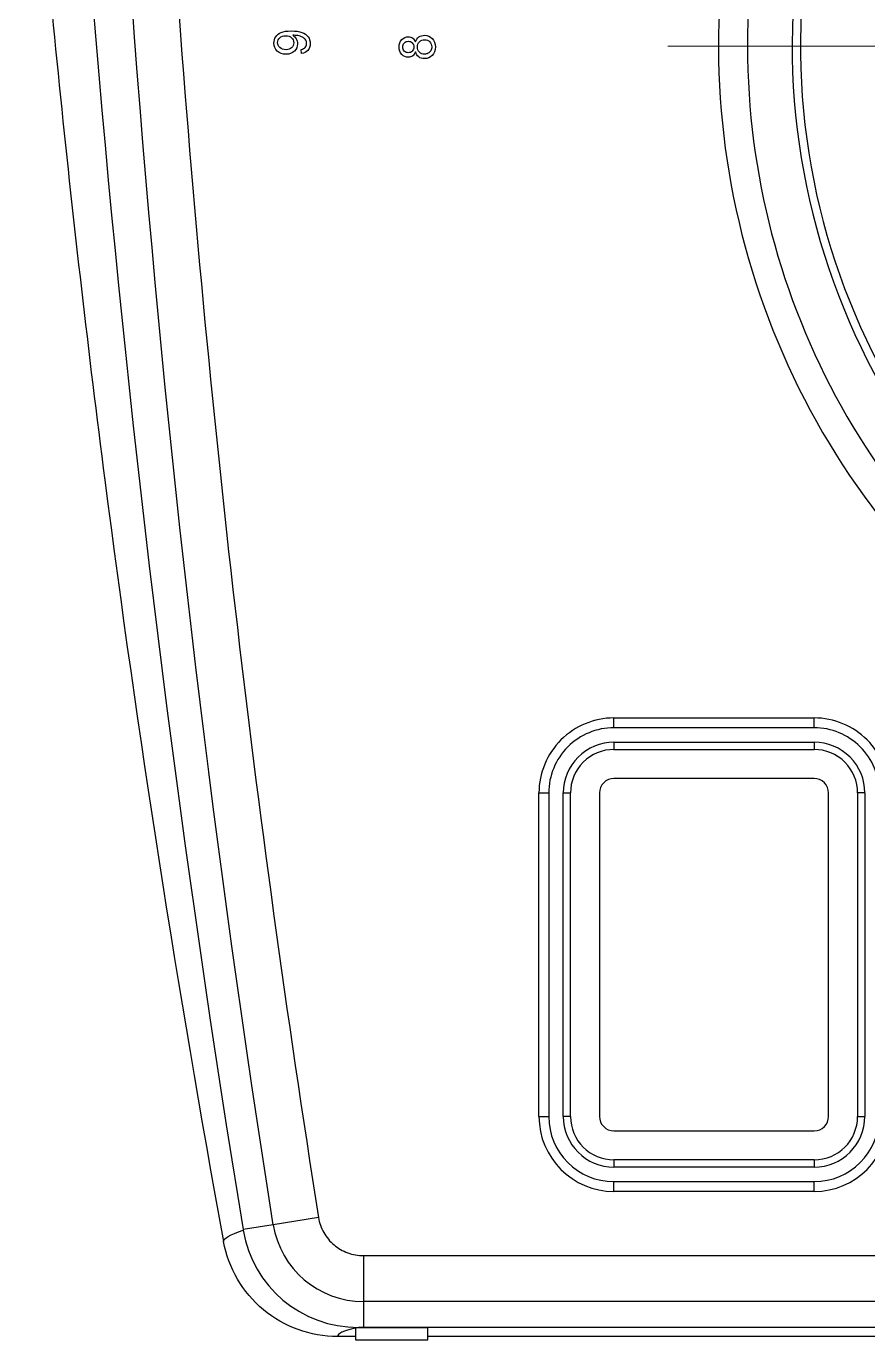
# Model space of a CAD drawing. Header units: millimetres. Extents: x -16130 to 36813, y -8099 to 27484.
# Drawn here: x 30302.9 to 30360.9, y 14655.6 to 14746.1 of the extents above; entities that cross this region are included whole.
import ezdxf

# ---------------------------------------------------------------- set-up
doc = ezdxf.new("R2010")
doc.units = ezdxf.units.MM
doc.header["$LTSCALE"] = 6
doc.linetypes.add('CENTER2', pattern=[28.575, 19.05, -3.175, 3.175, -3.175])
doc.layers.add('01_NORMAL', color=7, linetype='Continuous', lineweight=25)
doc.layers.add('05_CENTER', color=4, linetype='CENTER2', lineweight=13)

# ---------------------------------------------------------------- blocks, each defined once
blk = doc.blocks.new('140.096a')
at = {"color": 0}
for p, q in [((-163.997, 155.753), (-164.054, 155.743)), ((-163.666, 153.667), (-163.997, 155.753)), ((-163.171, 150.546), (-163.666, 153.667)), ((-82.914, 151.729), (-82.626, 151.754)), ((-171.383, 148), (-171.383, 149.229)), ((-171.6, 148), (-171.6, 143)), ((-170.771, 148), (-171.6, 148)), ((-170.772, 147.9), (-170.771, 148)), ((-170.772, 143), (-170.772, 147.9)), ((-170.748, 147.792), (-170.772, 147.9)), ((-170.747, 147.439), (-170.748, 147.792)), ((-168.962, 147.439), (-170.747, 147.439)), ((-170.747, 9), (-170.747, 147.439)), ((-165.802, 147.439), (-168.962, 147.439)), ((-168.962, 9), (-168.962, 147.439)), ((-165.802, 147.439), (-165.799, 143.487)), ((-165.799, 143.487), (-165.802, 143.487)), ((-165.802, 143.487), (-165.802, 91.856)), ((-171.6, 143), (-170.772, 143)), ((-171.383, 16), (-171.383, 143)), ((-156.198, 135.346), (-133.898, 135.346)), ((-156.198, 135.346), (-156.198, 134.673)), ((-133.898, 135.346), (-133.898, 134.673)), ((-133.898, 134.673), (-156.198, 134.673)), ((-156.198, 133.173), (-156.198, 133.673)), ((-156.198, 133.673), (-133.898, 133.673)), ((-156.198, 133.173), (-133.898, 133.173)), ((-133.898, 133.673), (-133.898, 133.173)), ((-133.898, 131.173), (-156.198, 131.173)), ((-161.371, 130.173), (-160.698, 130.173)), ((-161.371, 116.373), (-161.371, 130.173)), ((-160.698, 130.173), (-160.698, 116.373)), ((-159.198, 130.173), (-159.698, 130.173)), ((-159.698, 116.373), (-159.698, 130.173)), ((-159.198, 116.373), (-159.198, 130.173)), ((-157.198, 130.173), (-157.198, 116.373)), ((-132.898, 116.373), (-132.898, 130.173)), ((-130.398, 130.173), (-130.898, 130.173)), ((-130.898, 130.173), (-130.898, 116.373)), ((-130.398, 130.173), (-130.398, 116.373)), ((-129.398, 116.373), (-129.398, 130.173)), ((-129.398, 130.173), (-128.724, 130.173)), ((-128.724, 130.173), (-128.724, 116.373)), ((-161.371, 116.373), (-160.698, 116.373)), ((-159.198, 116.373), (-159.698, 116.373)), ((-130.398, 116.373), (-130.898, 116.373)), ((-129.398, 116.373), (-128.724, 116.373)), ((-156.198, 115.373), (-133.898, 115.373)), ((-156.198, 113.373), (-156.198, 112.873)), ((-133.898, 113.373), (-156.198, 113.373)), ((-133.898, 112.873), (-133.898, 113.373)), ((-133.898, 112.873), (-156.198, 112.873))]:
    blk.add_line(p, q, dxfattribs=at)
for centre, radius, start, end in [((7.482, -893.306), 1062.981, 90.89395, 99.283434), ((-162.732, 147.837), 8.016, 99.4983, 180.32225), ((-162.669, 147.453), 6.294, 99.11989, 180.13271), ((-156.198, 130.173), 5.173, 90, 180), ((-133.898, 130.173), 5.173, 0, 90), ((-156.198, 130.173), 4.5, 90, 180), ((-133.898, 130.173), 4.5, 0, 90), ((-156.198, 130.173), 3.5, 90, 180), ((-156.198, 130.173), 3, 90, 180), ((-133.898, 130.173), 3.5, 0, 90), ((-133.898, 130.173), 3, 0, 90), ((-156.198, 130.173), 1, 90, 180), ((-133.898, 130.173), 1, 0, 90), ((-82.4, 70), 52.965, 312.5803, 134.52915), ((-82.4, 70), 50.966, 31.68655, 148.31345), ((-82.4, 70), 47.882, 0, 305.46133), ((-82.4, 70), 47.315, 0, 304.4862), ((-156.198, 116.373), 5.173, 180, 270), ((-156.198, 116.373), 4.5, 180, 270), ((-156.198, 116.373), 3.5, 180, 270), ((-156.198, 116.373), 3, 180, 270), ((-156.198, 116.373), 1, 180, 270), ((-133.898, 116.373), 1, 270, 0), ((-133.898, 116.373), 3, 270, 0), ((-133.898, 116.373), 3.5, 270, 0), ((-133.898, 116.373), 4.5, 270, 0), ((-133.898, 116.373), 5.173, 270, 0)]:
    blk.add_arc(centre, radius, start, end, dxfattribs=at)
for points, knots in [([(-59.45, 170.698), (-68.279, 170.028), (-77.1, 169.241), (-94.728, 167.436), (-103.532, 166.417), (-129.886, 163.016), (-147.387, 160.288), (-164.822, 157.098)], [0, 0, 0, 0, 0.25, 0.25, 0.5, 0.5, 1, 1, 1, 1]), ([(-171.383, 149.229), (-171.383, 151.099), (-170.721, 152.919), (-168.333, 155.783), (-166.662, 156.762), (-164.822, 157.098)], [0, 0, 0, 0, 0.5, 0.5, 1, 1, 1, 1]), ([(-81.652, 152.315), (-81.711, 152.219), (-81.794, 152.141), (-81.898, 152.081), (-82.002, 152.021), (-82.115, 151.991), (-82.237, 151.993), (-82.439, 151.996), (-82.609, 152.066), (-82.889, 152.359), (-82.959, 152.553), (-82.959, 153.041), (-82.886, 153.241), (-82.741, 153.393), (-82.596, 153.545), (-82.411, 153.619), (-82.191, 153.621), (-82.032, 153.622), (-81.885, 153.577), (-81.753, 153.49), (-81.622, 153.405), (-81.522, 153.284), (-81.454, 153.124), (-81.386, 152.966), (-81.351, 152.737), (-81.351, 152.123), (-81.386, 151.874), (-81.452, 151.689), (-81.519, 151.504), (-81.622, 151.363), (-81.755, 151.265), (-81.889, 151.168), (-82.046, 151.121), (-82.417, 151.121), (-82.574, 151.174), (-82.696, 151.28), (-82.817, 151.385), (-82.889, 151.536), (-82.914, 151.729)], [0, 0, 0, 0, 0.045035, 0.045035, 0.045035, 0.091501, 0.091501, 0.091501, 0.172196, 0.172196, 0.252892, 0.252892, 0.335768, 0.335768, 0.335768, 0.416161, 0.416161, 0.416161, 0.476991, 0.476991, 0.476991, 0.539996, 0.539996, 0.539996, 0.633863, 0.633863, 0.731282, 0.731282, 0.731282, 0.800591, 0.800591, 0.800591, 0.865023, 0.865023, 0.932938, 0.932938, 0.932938, 1, 1, 1, 1]), ([(-81.687, 152.81), (-81.687, 152.981), (-81.732, 153.118), (-81.822, 153.22), (-81.911, 153.323), (-82.024, 153.372), (-82.289, 153.372), (-82.404, 153.316), (-82.502, 153.209), (-82.601, 153.1), (-82.65, 152.958), (-82.65, 152.628), (-82.603, 152.502), (-82.417, 152.307), (-82.3, 152.258), (-82.024, 152.258), (-81.91, 152.307), (-81.731, 152.502), (-81.687, 152.638), (-81.687, 152.81)], [0, 0, 0, 0, 0.133796, 0.133796, 0.133796, 0.248852, 0.248852, 0.368223, 0.368223, 0.368223, 0.505901, 0.505901, 0.629426, 0.629426, 0.752951, 0.752951, 0.876475, 0.876475, 1, 1, 1, 1]), ([(-82.626, 151.754), (-82.601, 151.619), (-82.554, 151.521), (-82.486, 151.461), (-82.416, 151.399), (-82.328, 151.37), (-82.128, 151.37), (-82.046, 151.391), (-81.976, 151.432), (-81.906, 151.473), (-81.849, 151.531), (-81.805, 151.601), (-81.761, 151.672), (-81.726, 151.767), (-81.695, 151.887), (-81.664, 152.007), (-81.651, 152.13), (-81.651, 152.268), (-81.651, 152.288), (-81.652, 152.315)], [0, 0, 0, 0, 0.178241, 0.178241, 0.178241, 0.334948, 0.334948, 0.470286, 0.470286, 0.470286, 0.601212, 0.601212, 0.601212, 0.767348, 0.767348, 0.767348, 0.978103, 0.978103, 1, 1, 1, 1]), ([(-163.171, 150.546), (-163.539, 150.488), (-163.888, 150.366), (-164.373, 150.091), (-164.524, 149.986), (-164.807, 149.752), (-164.94, 149.62), (-165.179, 149.337), (-165.284, 149.187), (-165.468, 148.868), (-165.547, 148.699), (-165.674, 148.351), (-165.721, 148.174), (-165.785, 147.811), (-165.802, 147.625), (-165.802, 147.439)], [0, 0, 0, 0, 0.25, 0.25, 0.375, 0.375, 0.5, 0.5, 0.625, 0.625, 0.75, 0.75, 0.875, 0.875, 1, 1, 1, 1]), ([(-82.794, 143.859), (-82.919, 143.904), (-83.012, 143.97), (-83.074, 144.054), (-83.135, 144.138), (-83.163, 144.24), (-83.163, 144.534), (-83.1, 144.684), (-82.971, 144.806), (-82.844, 144.927), (-82.673, 144.987), (-82.462, 144.988), (-82.247, 144.99), (-82.076, 144.925), (-81.816, 144.678), (-81.75, 144.526), (-81.75, 144.235), (-81.78, 144.137), (-81.84, 144.053), (-81.899, 143.97), (-81.99, 143.904), (-82.112, 143.859)], [0, 0, 0, 0, 0.100432, 0.100432, 0.100432, 0.195492, 0.195492, 0.339403, 0.339403, 0.339403, 0.500159, 0.500159, 0.500159, 0.652166, 0.652166, 0.804173, 0.804173, 0.901792, 0.901792, 0.901792, 1, 1, 1, 1]), ([(-82.854, 144.367), (-82.854, 144.251), (-82.817, 144.157), (-82.67, 144.01), (-82.572, 143.974), (-82.338, 143.974), (-82.244, 144.01), (-82.17, 144.083), (-82.098, 144.156), (-82.06, 144.245), (-82.06, 144.459), (-82.097, 144.552), (-82.174, 144.627), (-82.249, 144.701), (-82.343, 144.739), (-82.572, 144.739), (-82.667, 144.704), (-82.817, 144.557), (-82.854, 144.469), (-82.854, 144.367)], [0, 0, 0, 0, 0.12845, 0.12845, 0.2569, 0.2569, 0.38183, 0.38183, 0.38183, 0.502491, 0.502491, 0.626864, 0.626864, 0.626864, 0.750069, 0.750069, 0.875035, 0.875035, 1, 1, 1, 1]), ([(-82.112, 143.859), (-81.962, 143.81), (-81.846, 143.73), (-81.69, 143.512), (-81.651, 143.382), (-81.651, 143.021), (-81.724, 142.845), (-81.873, 142.703), (-82.021, 142.561), (-82.216, 142.488), (-82.698, 142.488), (-82.893, 142.56), (-83.189, 142.846), (-83.262, 143.026), (-83.262, 143.398), (-83.222, 143.532), (-83.059, 143.747), (-82.943, 143.82), (-82.794, 143.859)], [0, 0, 0, 0, 0.101693, 0.101693, 0.203385, 0.203385, 0.344443, 0.344443, 0.344443, 0.490246, 0.490246, 0.636049, 0.636049, 0.781852, 0.781852, 0.890926, 0.890926, 1, 1, 1, 1]), ([(-82.953, 143.237), (-82.953, 143.152), (-82.934, 143.069), (-82.893, 142.99), (-82.852, 142.909), (-82.792, 142.846), (-82.633, 142.759), (-82.546, 142.737), (-82.31, 142.737), (-82.192, 142.783), (-82.1, 142.876), (-82.009, 142.969), (-81.96, 143.086), (-81.96, 143.372), (-82.009, 143.493), (-82.104, 143.587), (-82.199, 143.682), (-82.32, 143.729), (-82.607, 143.729), (-82.724, 143.681), (-82.815, 143.589), (-82.907, 143.495), (-82.953, 143.379), (-82.953, 143.237)], [0, 0, 0, 0, 0.081806, 0.081806, 0.081806, 0.163734, 0.163734, 0.245662, 0.245662, 0.375869, 0.375869, 0.375869, 0.499605, 0.499605, 0.626187, 0.626187, 0.626187, 0.752755, 0.752755, 0.87648, 0.87648, 0.87648, 1, 1, 1, 1])]:
    blk.add_open_spline(points, degree=3, knots=knots, dxfattribs=at)
for points in [[(-163.666, 153.667), (-112.552, 161.77), (-60.845, 165.919), (-9.093, 166.058)], [(-79.002, 160.261), (-107.185, 158.21), (-135.241, 154.973), (-163.171, 150.546)], [(-164.822, 157.098), (-164.612, 157.11), (-164.356, 156.663), (-164.054, 155.743)], [(-170.794, 148), (-170.99, 148.837), (-171.186, 149.243), (-171.383, 149.229)]]:
    blk.add_open_spline(points, degree=3, dxfattribs=at)
at = {"layer": '05_CENTER', "color": 0}
blk.add_line((-82.4, 12.15), (-82.4, 127.85), dxfattribs=at)
blk = doc.blocks.new('A$C68492346')
at = {"color": 4, "rotation": 269.9999999632163}
blk.add_blockref('140.096a', (38, 75), dxfattribs=at)

msp = doc.modelspace()

# ---------------------------------------------------------------- block references
at = {"layer": '01_NORMAL', "rotation": 180}
msp.add_blockref('A$C68492346', (30511.55558, 14902.15373), dxfattribs=at)

doc.saveas('drawing.dxf')
